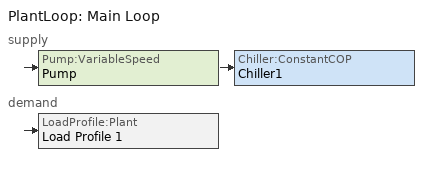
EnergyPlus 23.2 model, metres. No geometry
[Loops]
PlantLoop 'Main Loop'
 supply: Pump:VariableSpeed 'Pump' > Chiller:ConstantCOP 'Chiller1'
 demand: LoadProfile:Plant 'Load Profile 1'
[Building]
Plant Load Profile Example: Loads convergence tolerance value=0.04; Maximum number of warmup days=25; Minimum number of warmup days=6; North axis=0; Solar distribution=FullInteriorAndExterior; Temperature convergence tolerance value=0.04; Terrain=Suburbs
[Site:Location]
CHICAGO_IL_USA_WMO_725300: Elevation=190; Latitude=42; Longitude=-87.88; Time zone=-6
[SizingPeriod:DesignDay] Barometric pressure=99063; Day of month=21; Daylight saving time indicator=No; Humidity condition type=WetBulb; Rain indicator=No; Snow indicator=No; Solar model indicator=ASHRAEClearSky
Name | Daily dry bulb temperature range | Day type | Maximum dry bulb temperature | Month | Sky clearness | Wetbulb or dewpoint at maximum dry bulb | Wind direction | Wind speed
CHICAGO Ann Clg 1% Condns DB=>MWB | 10.7 | SummerDesignDay | 31.5 | 7 | 1 | 23 | 230 | 5.3
CHICAGO Ann Htg 99% Condns DB | 0 | WinterDesignDay | 6 | 1 | 0 | 6 | 270 | 4.9
[Chiller:ConstantCOP]
Chiller1: Chiller flow mode=LeavingSetpointModulated; Condenser type=AirCooled; Design chilled water flow rate=2; Design condenser water flow rate=2; Nominal capacity=25000; Nominal cop=2.5; Sizing factor=1
[LoadProfile:Plant]
Load Profile 1: Flow rate fraction schedule=Load Profile 1 Flow Frac Schedule; Load schedule=Load Profile 1 Load Schedule; Peak flow rate=2; Plant loop fluid type=Water
[PlantEquipmentList]
Heating Plant: Chiller1, Chiller:ConstantCOP
[PlantEquipmentOperation:HeatingLoad]
Purchased Only: Load range 1 lower limit=0; Load range 1 upper limit=10000000; Range 1 equipment list=Heating Plant
[PlantEquipmentOperationSchemes]
Main Loop Operation: Control scheme 1=Purchased Only; Control scheme 1 schedule=AlwaysOnSchedule
[PlantLoop]
Main Loop: Fluid type=Water; Load distribution scheme=Optimal; Maximum loop flow rate=2; Maximum loop temperature=100; Minimum loop flow rate=0; Minimum loop temperature=3; Plant equipment operation scheme=Main Loop Operation; Plant loop volume=Autocalculate; Pressure simulation type=LoopFlowCorrection
[Pump:VariableSpeed]
Pump: Design maximum flow rate=0.005; Design minimum flow rate=0; Design power consumption=2750; Design pump head=300000; Fraction of motor inefficiencies to fluid stream=0; Impeller diameter=0.1778; Motor efficiency=0.87; Pump control type=Intermittent; Pump curve=BGSeries60; Pump rpm schedule=RPMSchedule; Vfd control type=ManualControl; Coefficient 1 of the part load performance curve=0; Coefficient 2 of the part load performance curve=1; Coefficient 3 of the part load performance curve=0; Coefficient 4 of the part load performance curve=0
[SetpointManager:Scheduled] Control variable=Temperature; Schedule=Main Loop Temp Sch
Name | Setpoint node or nodelist
Chiller Setpoint Manager | Supply Equipment Outlet Node
Main Loop Setpoint Manager | Main Loop Setpoint Node List
[Curve:Quartic]
BGSeries60: Maximum value of x=0.027; Minimum value of x=0; Coefficient1 constant=6.2653; Coefficient2 x=-6.2766; Coefficient3 x 2=219.941; Coefficient4 x 3=-79768; Coefficient5 x 4=0
[Schedule:Compact]
AlwaysOnSchedule; Load Profile 1 Flow Frac Schedule: THROUGH: 12/31, FOR: AllDays, UNTIL: 24:00, 1
Load Profile 1 Load Schedule: THROUGH: 12/31, FOR: AllDays, UNTIL: 4:00, -1600, UNTIL: 8:00, -1200, UNTIL: 9:00, 0, UNTIL: 12:00, -1200, UNTIL: 24:00, -2000
Main Loop Temp Sch: THROUGH: 12/31, FOR: AllDays, UNTIL: 24:00, 5
RPMSchedule: Through: 12/31, For: AllDays, Until: 06:00, 250, Until: 17:00, 333, Until: 24:00, 275
